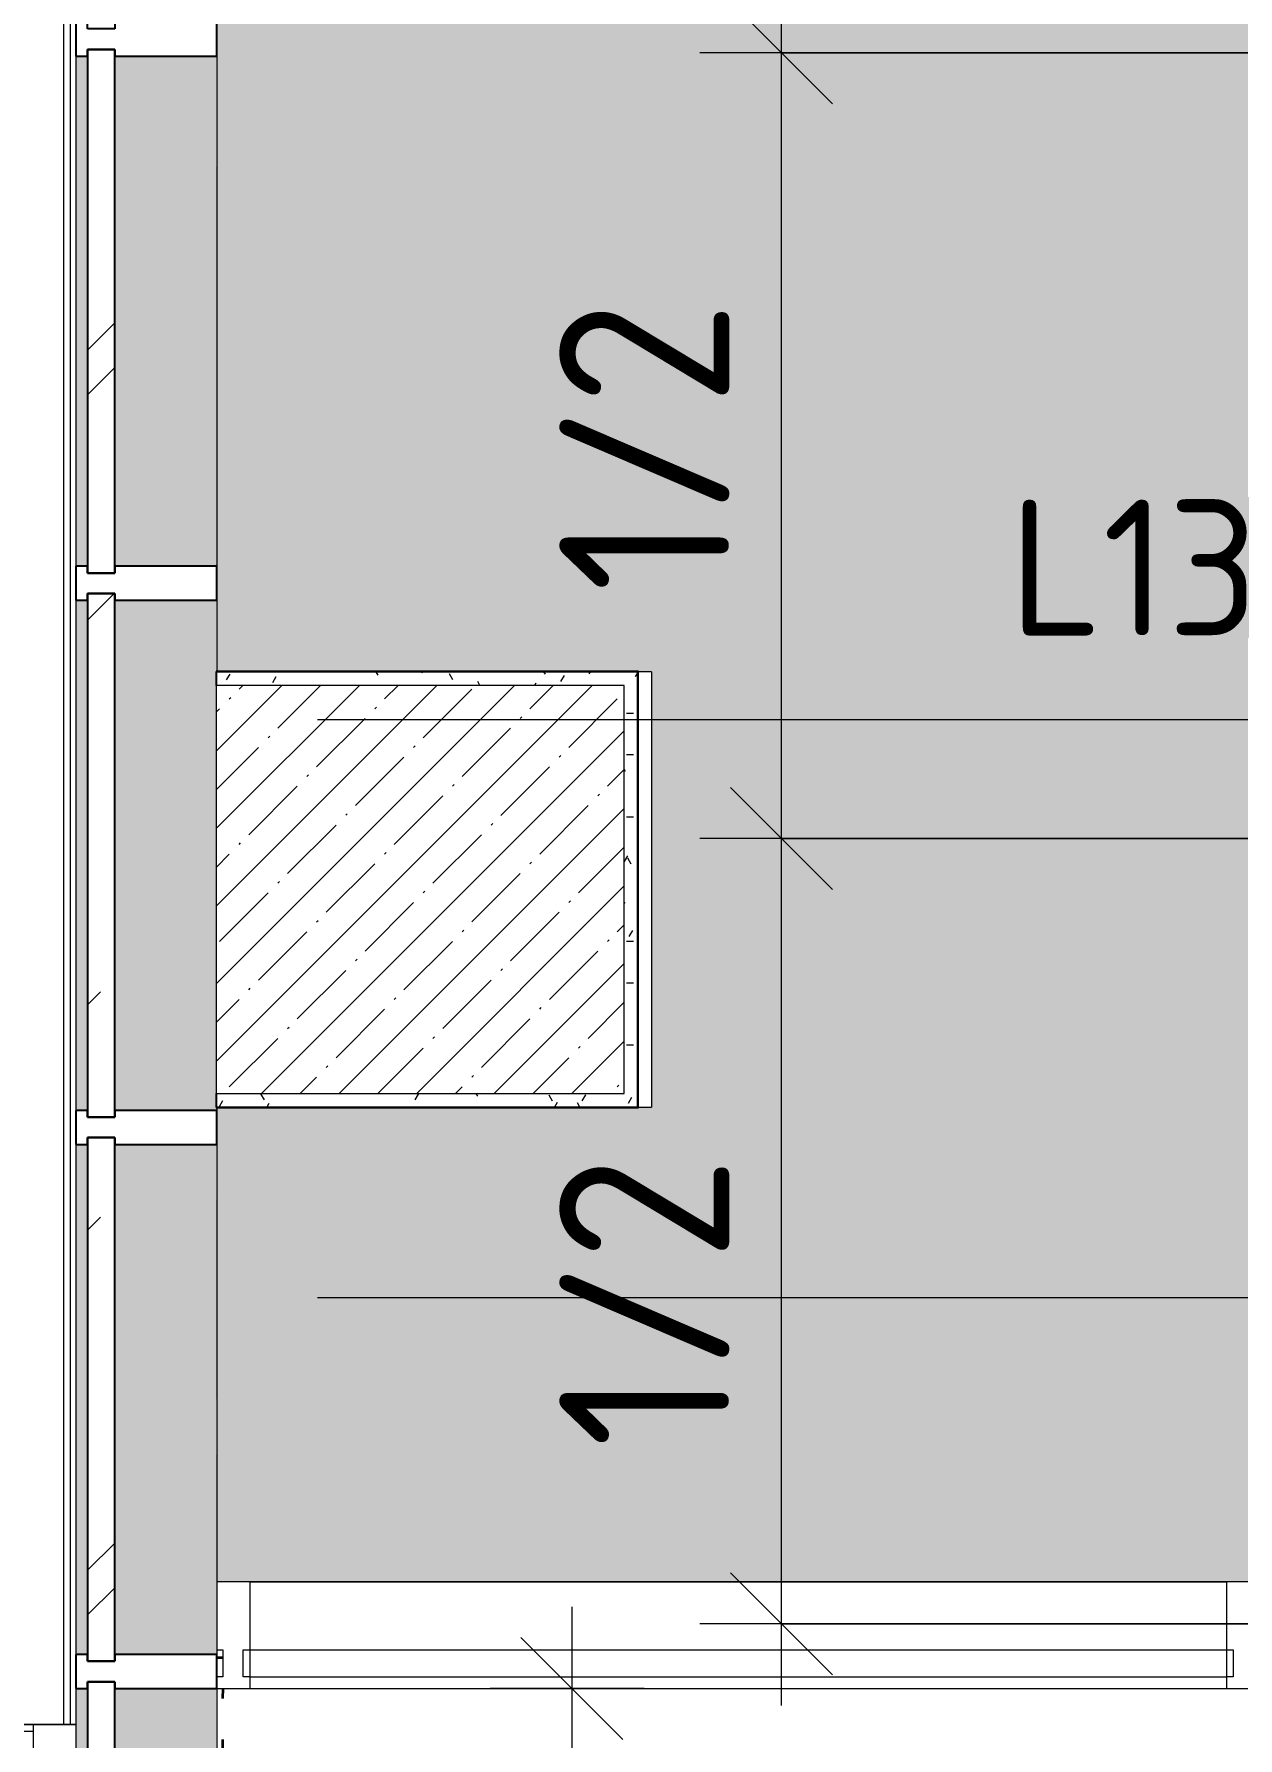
# Model space of a CAD drawing. Header units: millimetres. Extents: x -3377 to 186574, y -8553 to 29000.
# Drawn here: x 3793 to 5562, y 20652 to 23158 of the extents above; entities that cross this region are included whole.
import ezdxf

# ---------------------------------------------------------------- set-up
doc = ezdxf.new("R2010")
doc.units = ezdxf.units.MM
doc.linetypes.add('200_ШТРИХ_ш1п0_6_', pattern=[160, 100, -60])
doc.linetypes.add('Осевая', pattern=[3175, 635, -476.25, 1587.5, -476.25])
for name, color, linetype, lineweight in [('A-ANNO-DIMS', 7, 'Continuous', 9), ('A-ANNO-DIMS-100', 7, 'Continuous', 9), ('A-DETL-GENF', 7, 'Continuous', 9), ('A-DOOR', 7, 'Continuous', 9), ('A-GLAZ-CURT', 7, 'Continuous', 9), ('A-GLAZ-CURT-1', 7, 'Continuous', 25), ('A-GLAZ-CWMG', 7, 'Continuous', 9), ('A-GLAZ-CWMG-1', 7, 'Continuous', 25), ('E-LITE-EQPM-IDEN', 7, 'Continuous', 9), ('I-WALL', 7, 'Continuous', 9), ('S-COLS', 7, 'Continuous', 9), ('Оси-2', 7, 'Осевая', 9)]:
    doc.layers.add(name, color=color, linetype=linetype, lineweight=lineweight)
for name, color, linetype, lineweight, true_color in [('A-AREA', 7, '200_ШТРИХ_ш1п0_6_', 35, 0x0000a0), ('A-CLNG-1', 7, 'Continuous', 9, 0xc0c0c0), ('A-WALL-2', 7, 'Continuous', 25, 0x3c3c3c), ('A-WALL-FNSH-2', 7, 'Continuous', 13, 0x3c3c3c)]:
    doc.layers.add(name, color=color, linetype=linetype, lineweight=lineweight, true_color=true_color)
doc.layers.add('A-CLNG-PATT-1', color=7, linetype='Continuous', lineweight=9, transparency=1)
doc.styles.add('GOST Common_1', font='GOST_Common.ttf', dxfattribs={"height": 200})
doc.styles.add('ISOCPEUR', font='isocpeur.ttf', dxfattribs={"width": 0.9, "height": 250})
doc.dimstyles.new('ISO-2_5_0_9К_БОЛЬШОЙ', dxfattribs={"dimscale": 304.8, "dimtxt": 248.995294, "dimasz": 0.492126, "dimexe": 0.393701, "dimexo": 0.984252, "dimgap": 0, "dimtad": 1, "dimdec": 0, "dimrnd": 10, "dimzin": 0, "dimdsep": 46, "dimtxsty": 'ISOCPEUR', "dimblk1": 'OBLIQUE', "dimblk2": 'OBLIQUE', "dimsah": 1, "dimcen": 0.09, "dimdle": 0.393701, "dimazin": 0, "dimtfac": 1, "dimtdec": 4, "dimtix": 1, "dimtmove": 0, "dimatfit": 3, "dimfxl": 1, "dimtvp": 1, "dimtolj": 1, "dimtzin": 0, "dimarcsym": 2})
doc.dimstyles.new('ISO-2_5_0_9К_БОЛЬШОЙ_1', dxfattribs={"dimscale": 304.8, "dimtxt": 248.995294, "dimasz": 0.492126, "dimexe": 0.393701, "dimexo": 0.984252, "dimgap": 0, "dimtad": 1, "dimdec": 0, "dimrnd": 10, "dimzin": 0, "dimdsep": 46, "dimtxsty": 'ISOCPEUR', "dimblk1": 'OBLIQUE', "dimblk2": 'OBLIQUE', "dimsah": 1, "dimcen": 0.09, "dimdle": 0.393701, "dimazin": 0, "dimtfac": 1, "dimtdec": 4, "dimtix": 1, "dimtmove": 2, "dimatfit": 3, "dimfxl": 1, "dimtvp": 1, "dimtolj": 1, "dimtzin": 0, "dimarcsym": 2})
doc.dimstyles.new('ISO-2_5_0_9К_БОЛЬШОЙ_округление', dxfattribs={"dimscale": 304.8, "dimtxt": 248.995294, "dimasz": 0.492126, "dimexe": 0.393701, "dimexo": 0, "dimgap": 0, "dimtad": 1, "dimdec": 0, "dimrnd": 10, "dimzin": 0, "dimdsep": 46, "dimtxsty": 'ISOCPEUR', "dimblk1": 'OBLIQUE', "dimblk2": 'OBLIQUE', "dimsah": 1, "dimcen": 0.09, "dimdle": 0.393701, "dimazin": 0, "dimtfac": 1, "dimtdec": 4, "dimtix": 1, "dimtmove": 2, "dimatfit": 3, "dimfxl": 1, "dimtvp": 1, "dimtolj": 1, "dimtzin": 0, "dimarcsym": 2})
pattern_1 = [(0, (0, 0), (121.92, 30.48), [10.058, -81.382, 10.058, -81.382, -487.68]), (0, (0, 0), (121.92, 30.48), [-182.88, 10.058, -172.822, 10.058, -81.382, -213.36]), (0, (0, 0), (121.92, 30.48), [-457.2, 10.058, -50.902, 10.058, -142.342]), (120, (45.72, 15.24), (-87.356454, 90.345817), [10.058, -81.382, 10.058, -81.382, -487.68]), (120, (45.72, 15.24), (-87.356454, 90.345817), [-182.88, 10.058, -172.822, 10.058, -81.382, -213.36]), (120, (45.72, 15.24), (-87.356454, 90.345817), [-457.2, 10.058, -50.902, 10.058, -142.342]), (240, (60.96, 76.2), (-34.563546, -120.825817), [10.058, -81.382, 10.058, -81.382, -487.68]), (240, (60.96, 76.2), (-34.563546, -120.825817), [-182.88, 10.058, -172.822, 10.058, -81.382, -213.36]), (240, (60.96, 76.2), (-34.563546, -120.825817), [-457.2, 10.058, -50.902, 10.058, -142.342])]

# ---------------------------------------------------------------- blocks, each defined once
blk = doc.blocks.new('Прямоугольный импост - Импост структурный с накладкой - 160мм-23996222-План расстановки осветительного оборудования 1 этажа в осях 1-12')
at = {"layer": 'A-GLAZ-CWMG'}
for p, q in [((-1.1, 17), (-50, 17)), ((-50, 17), (-50, 0)), ((-50, 0), (-40, 0)), ((-40, 0), (-40, -40)), ((-10, -40), (-10, 0)), ((-10, 0), (-1.1, 0)), ((-40, -40), (-50, -40)), ((-50, -40), (-50, -140)), ((-1.1, -40), (-10, -40)), ((-50, -140), (-1.1, -140))]:
    blk.add_line(p, q, dxfattribs=at)
blk = doc.blocks.new('Системная панель - Стекло - 40мм-23996223-План расстановки осветительного оборудования 1 этажа в осях 1-12')
at = {"layer": 'A-GLAZ-CURT'}
h = blk.add_hatch(dxfattribs=at)
h.set_pattern_fill('FP_25', color=256, style=0, pattern_type=2)
h.set_pattern_definition([(63.435, (-4573.5, -20615), (-1022.33, 3067), [1270, -762, 1270, -762, -1615.61]), (63.435, (-4573.5, -20615), (-1022.33, 3067), [-4064, 508, -1107.6]), (63.435, (-4637, -20551.5), (-1022.33, 3067), [1016, -1270, 762, -762, -1869.61]), (63.435, (-4637, -20551.5), (-1022.33, 3067), [-3810, 889, -980.6]), (63.435, (-4637, -20361), (-1022.33, 3067), [762, -1524, 508, -762, -2123.61]), (63.435, (-4637, -20361), (-1022.33, 3067), [-3556, 1143, -980.6]), (63.435, (-4446.5, -20551.5), (-1022.33, 3067), [762, -1524, 635, -25618.6]), (63.435, (-4256, -20361), (-1022.33, 3067), [381, -1905, 254, -25999.6]), (63.435, (-4573.5, -20043.5), (-1022.33, 3067), [254, -1905, 254, -1016, -2250.61]), (63.435, (-4573.5, -20043.5), (-1022.33, 3067), [-3429, 635, -1615.6]), (63.435, (-3430.5, -20234), (-1022.33, 3067), [1270, -1905, 1524, -1006.01]), (63.435, (-3430.5, -20424.5), (-1022.33, 3067), [1778, -1270, 1905, -752.01]), (63.435, (-3303.5, -20361), (-1022.33, 3067), [2032, -1016, 1524, -1107.61]), (63.435, (-3113, -20170.5), (-1022.33, 3067), [1270, -1778, 1016, -1615.61]), (63.435, (-3303.5, -19789.5), (-1022.33, 3067), [635, -2540, 762, -1742.61]), (63.435, (-2922.5, -19980), (-1022.33, 3067), [508, -2540, 508, -2123.61])])
h.paths.add_polyline_path([(727.5, 0), (727.5, 40), (717.5, 40), (717.5, 0)])
h.paths.add_polyline_path([(-727.5, 0), (-717.5, 0), (-717.5, 40), (-727.5, 40), (-727.5, 33.1)])
blk = doc.blocks.new('Прямоугольный импост - Импост структурный с накладкой - 160мм-23189503-План расстановки осветительного оборудования 1 этажа в осях 1-12')
at = {"layer": 'A-GLAZ-CWMG'}
blk.add_line((5545, 20882), (4110, 20882), dxfattribs=at)
blk = doc.blocks.new('Прямоугольный импост - Импост структурный с накладкой - 160мм-23189504-План расстановки осветительного оборудования 1 этажа в осях 1-12')
at = {"layer": 'A-GLAZ-CWMG'}
blk.add_line((4110, 20882), (5545, 20882), dxfattribs=at)
blk = doc.blocks.new('Прямоугольный импост - Импост структурный с накладкой - 160мм-23189505-План расстановки осветительного оборудования 1 этажа в осях 1-12')
at = {"layer": 'A-GLAZ-CWMG'}
for p, q in [((4110, 20782), (4110, 20882)), ((4110, 20882), (5545, 20882)), ((5545, 20882), (5545, 20782)), ((4110, 20742), (4110, 20782)), ((4110, 20782), (5545, 20782)), ((5545, 20782), (5545, 20742)), ((4110, 20725), (4110, 20742)), ((4110, 20742), (5545, 20742)), ((4110, 20725), (5545, 20725)), ((5545, 20742), (5545, 20725))]:
    blk.add_line(p, q, dxfattribs=at)
blk = doc.blocks.new('Прямоугольный импост - Импост структурный с накладкой - 160мм-23996221-План расстановки осветительного оборудования 1 этажа в осях 1-12')
at = {"layer": 'A-GLAZ-CWMG'}
for p, q in [((-25, 0), (-25, 17)), ((-25, 17), (25, 17)), ((-15, 0), (-25, 0)), ((-15, -40), (-15, 0)), ((15, 0), (15, -40)), ((25, 0), (15, 0)), ((25, 17), (25, 0)), ((-25, -140), (-25, -40)), ((-25, -40), (-15, -40)), ((15, -40), (25, -40)), ((25, -40), (25, -140)), ((25, -140), (-25, -140))]:
    blk.add_line(p, q, dxfattribs=at)
blk = doc.blocks.new('BSC_Колонна _Прямоугольная - 600х600-V37-План расстановки осветительного оборудования 1 этажа в осях 1-12')
at = {"layer": 'S-COLS'}
h = blk.add_hatch(dxfattribs=at)
h.set_pattern_fill('FP_54', color=256, style=0, pattern_type=2)
h.set_pattern_definition([(45, (-4360, -21900), (-57.02463, 57.02463), []), (45, (-4302.975, -21900), (-57.02463, 57.02463), [100.806, -20.161, 3.353, -16.808])])
h.paths.add_polyline_path([(46.3, -300), (300, -300), (300, 300), (-300, 300), (-300, -300), (-62.5, -300)])
for p, q in [((300, 300), (-300, 300)), ((-300, 300), (-300, -300)), ((300, -300), (300, 300)), ((-300, -300), (300, -300))]:
    blk.add_line(p, q, dxfattribs=at)
blk = doc.blocks.new('Прямоугольный импост - Импост структурный с накладкой - 170мм-23186685-План расстановки осветительного оборудования 1 этажа в осях 1-12')
at = {"layer": 'A-GLAZ-CWMG'}
for p, q in [((3836.1, 20672.1), (3836.1, 27150.1)), ((3846.1, 20672.1), (3846.1, 27150.1))]:
    blk.add_line(p, q, dxfattribs=at)
blk = doc.blocks.new('Дверь_Витражная_СКБ_2Ст - ВН-1_ ДВН_ДАО_Главный вход_1800 в свету 3-31912953-План расстановки осветительного оборудования 1 этажа в осях 1-12')
at = {"layer": 'A-DETL-GENF'}
for p, q in [((-822, -554), (-822, -17)), ((-822, -17), (-822, -554)), ((-777, -554), (-777, -17)), ((-777, -554), (-777, -17)), ((723, -1000), (723, -17)), ((723, -17), (723, -1000)), ((768, -1000), (768, -17)), ((768, -1000), (768, -17)), ((-822, -80), (-777, -80)), ((-812, -474), (-812, -80)), ((-768, -474), (-768, -80)), ((714, -920), (714, -80)), ((768, -80), (723, -80)), ((758, -920), (758, -80)), ((-822, -474), (-777, -474)), ((-822, -554), (-777, -554)), ((-822, -554), (-777, -554)), ((768, -920), (723, -920)), ((768, -1000), (723, -1000)), ((723, -1000), (768, -1000))]:
    blk.add_line(p, q, dxfattribs=at)
at = {"layer": 'A-DOOR'}
for p, q in [((-822, -554), (-822, -17)), ((732, -1000), (732, -17))]:
    blk.add_line(p, q, dxfattribs=at)
for centre, radius, start, end in [((-822, 0), 554, 270, 358.2329), ((732, 0), 1000, 180.9768, 270)]:
    blk.add_arc(centre, radius, start, end, dxfattribs=at)
blk = doc.blocks.new('Системная панель - Стекло - 40мм-V54-План расстановки осветительного оборудования 1 этажа в осях 1-12')
at = {"layer": 'A-GLAZ-CURT'}
h = blk.add_hatch(dxfattribs=at)
h.set_pattern_fill('FP_76', color=256, style=0, pattern_type=2)
h.set_pattern_definition([(135, (22650.12, -3971.1), (-282.843, -282.843), [200, -600]), (135, (22750.12, -4171.1), (-282.843, -282.843), [600, -200]), (135, (22850.12, -3771.1), (-282.843, -282.843), [200, -600])])
h.paths.add_polyline_path([(385, 40), (-385, 40), (-385, 0), (385, 0), (385, 15)])
at = {"layer": 'A-GLAZ-CURT-1'}
for p, q in [((385, 40), (-385, 40)), ((-385, 40), (-385, 0)), ((385, 0), (385, 40)), ((-385, 0), (385, 0))]:
    blk.add_line(p, q, dxfattribs=at)
blk = doc.blocks.new('Системная панель - Стекло - 40мм-V55-План расстановки осветительного оборудования 1 этажа в осях 1-12')
at = {"layer": 'A-GLAZ-CURT'}
h = blk.add_hatch(dxfattribs=at)
h.set_pattern_fill('FP_77', color=256, style=0, pattern_type=2)
h.set_pattern_definition([(135, (21850.12, -3971.1), (-282.843, -282.843), [200, -600]), (135, (21950.12, -4171.1), (-282.843, -282.843), [600, -200]), (135, (22050.12, -3771.1), (-282.843, -282.843), [200, -600])])
h.paths.add_polyline_path([(385, 40), (-385, 40), (-385, 0), (385, 0), (385, 15)])
at = {"layer": 'A-GLAZ-CURT-1'}
for p, q in [((385, 40), (-385, 40)), ((-385, 40), (-385, 0)), ((385, 0), (385, 40)), ((-385, 0), (385, 0))]:
    blk.add_line(p, q, dxfattribs=at)
blk = doc.blocks.new('Системная панель - Стекло - 40мм-23998953-План расстановки осветительного оборудования 1 этажа в осях 1-12')
at = {"layer": 'A-GLAZ-CURT'}
h = blk.add_hatch(dxfattribs=at)
h.set_pattern_fill('FP_78', color=256, style=0, pattern_type=2)
h.set_pattern_definition([(135, (21050.12, -3971.1), (-282.843, -282.843), [200, -600]), (135, (21150.12, -4171.1), (-282.843, -282.843), [600, -200]), (135, (21250.12, -3771.1), (-282.843, -282.843), [200, -600])])
h.paths.add_polyline_path([(385, 40), (-385, 40), (-385, 0), (385, 0), (385, 15)])
at = {"layer": 'A-GLAZ-CURT-1'}
for p, q in [((385, 40), (-385, 40)), ((-385, 40), (-385, 0)), ((385, 0), (385, 40)), ((-385, 0), (385, 0))]:
    blk.add_line(p, q, dxfattribs=at)
blk = doc.blocks.new('Системная панель - Стекло - 40мм-V56-План расстановки осветительного оборудования 1 этажа в осях 1-12')
at = {"layer": 'A-GLAZ-CURT'}
h = blk.add_hatch(dxfattribs=at)
h.set_pattern_fill('FP_79', color=256, style=0, pattern_type=2)
h.set_pattern_definition([(135, (20250.12, -3971.1), (-282.843, -282.843), [200, -600]), (135, (20350.12, -4171.1), (-282.843, -282.843), [600, -200]), (135, (20450.12, -3771.1), (-282.843, -282.843), [200, -600])])
h.paths.add_polyline_path([(385, 40), (-385, 40), (-385, 0), (385, 0), (385, 15)])
at = {"layer": 'A-GLAZ-CURT-1'}
for p, q in [((385, 40), (-385, 40)), ((-385, 40), (-385, 0)), ((385, 0), (385, 40)), ((-385, 0), (385, 0))]:
    blk.add_line(p, q, dxfattribs=at)
blk = doc.blocks.new('Прямоугольный импост - Импост структурный с накладкой - 190мм-23998908-План расстановки осветительного оборудования 1 этажа в осях 1-12')
at = {"layer": 'A-GLAZ-CWMG-1'}
for p, q in [((-25, 0), (-25, 17)), ((-25, 17), (25, 17)), ((-15, 0), (-25, 0)), ((-15, -40), (-15, 0)), ((25, 0), (15, 0)), ((15, 0), (15, -40)), ((25, 17), (25, 0)), ((-25, -190), (-25, -40)), ((-25, -40), (-15, -40)), ((15, -40), (25, -40)), ((25, -40), (25, -190)), ((25, -190), (-25, -190))]:
    blk.add_line(p, q, dxfattribs=at)
blk = doc.blocks.new('Прямоугольный импост - Импост структурный с накладкой - 190мм-23186008-План расстановки осветительного оборудования 1 этажа в осях 1-12')
at = {"layer": 'A-GLAZ-CWMG'}
for points in [[(3871.1, 24775.1), (3871.1, 25525.1), (3854.1, 25525.1), (3854.1, 24775.1), (3861.1, 24775.1)], [(4006.1, 24775.1), (4061.1, 24775.1), (4060, 25525.1), (3911.1, 25525.1), (3911.1, 24775.1)]]:
    blk.add_hatch(color=256, dxfattribs=at).paths.add_polyline_path(points)
for p, q in [((3854.1, 25525.1), (3854.1, 24775.1)), ((4061.1, 25525.1), (4061.1, 24775.1))]:
    blk.add_line(p, q, dxfattribs=at)
blk = doc.blocks.new('Прямоугольный импост - Импост структурный с накладкой - 190мм-V61-План расстановки осветительного оборудования 1 этажа в осях 1-12')
at = {"layer": 'A-GLAZ-CWMG'}
for points in [[(3871.1, 21575.1), (3871.1, 22325.1), (3854.1, 22325.1), (3854.1, 21575.1), (3861.1, 21575.1)], [(4031.1, 21575.1), (4061.1, 21575.1), (4060, 22325.1), (3911.1, 22325.1), (3911.1, 21575.1), (4006.1, 21575.1)]]:
    blk.add_hatch(color=256, dxfattribs=at).paths.add_polyline_path(points)
for p, q in [((3854.1, 22325.1), (3854.1, 21575.1)), ((4061.1, 22325.1), (4061.1, 22220)), ((4061.1, 21580), (4061.1, 21575.1))]:
    blk.add_line(p, q, dxfattribs=at)
blk = doc.blocks.new('Прямоугольный импост - Импост структурный с накладкой - 190мм-23998950-План расстановки осветительного оборудования 1 этажа в осях 1-12')
at = {"layer": 'A-GLAZ-CWMG'}
for points in [[(3871.1, 21150.1), (3871.1, 21525.1), (3854.1, 21525.1), (3854.1, 21150.1), (3861.1, 21150.1)], [(3911.1, 21150.1), (4061.1, 21150.1), (4060, 21525.1), (3911.1, 21525.1), (3911.1, 21193)]]:
    blk.add_hatch(color=256, dxfattribs=at).paths.add_polyline_path(points)
for p, q in [((3854.1, 21525.1), (3854.1, 21150.1)), ((4061.1, 21525.1), (4061.1, 21150.1))]:
    blk.add_line(p, q, dxfattribs=at)
blk = doc.blocks.new('Прямоугольный импост - Импост структурный с накладкой - 190мм-23998951-План расстановки осветительного оборудования 1 этажа в осях 1-12')
at = {"layer": 'A-GLAZ-CWMG'}
for points in [[(3861.1, 20775.1), (3871.1, 20775.1), (3871.1, 21150.1), (3854.1, 21150.1), (3854.1, 20775.1)], [(3911.1, 20775.1), (4061.1, 20775.1), (4060, 21150.1), (3911.1, 21150.1)]]:
    blk.add_hatch(color=256, dxfattribs=at).paths.add_polyline_path(points)
for p, q in [((3854.1, 21150.1), (3854.1, 20775.1)), ((4061.1, 21150.1), (4061.1, 20775.1))]:
    blk.add_line(p, q, dxfattribs=at)
blk = doc.blocks.new('DIMBLOCK82-План расстановки осветительного оборудования 1 этажа в осях 1-12')
at = {"layer": 'A-ANNO-DIMS-100', "lineweight": 20}
for p, q in [((4891.2, 24319.5), (4816.2, 24394.5)), ((4891.2, 24319.5), (4966.2, 24244.5)), ((4891.2, 23130), (4816.2, 23205)), ((4891.2, 23130), (4966.2, 23055))]:
    blk.add_line(p, q, dxfattribs=at)
at = {"layer": 'A-ANNO-DIMS-100'}
for p, q in [((4857.9, 24319.5), (5011.2, 24319.5)), ((4891.2, 24319.5), (4857.9, 24319.5)), ((4891.2, 23010), (4891.2, 24319.5)), ((5980, 23130), (4771.2, 23130)), ((4891.2, 23130), (5980, 23130))]:
    blk.add_line(p, q, dxfattribs=at)
at = {"layer": 'A-ANNO-DIMS-100', "color": 0, "insert": (4564.6, 23509.3), "char_height": 250, "width": 517.144, "attachment_point": 1, "rotation": 90, "line_spacing_factor": 1.149209, "style": 'ISOCPEUR'}
blk.add_mtext('1/2', dxfattribs=at)
blk = doc.blocks.new('_Oblique')
at = {"color": 0, "linetype": 'ByBlock', "lineweight": -2}
blk.add_line((-0.5, -0.5), (0.5, 0.5), dxfattribs=at)
blk = doc.blocks.new('DIMBLOCK84-План расстановки осветительного оборудования 1 этажа в осях 1-12')
at = {"layer": 'A-ANNO-DIMS-100', "lineweight": 20}
for p, q in [((4891.2, 21975), (4816.2, 22050)), ((4891.2, 21975), (4966.2, 21900)), ((4891.2, 20820), (4816.2, 20895)), ((4891.2, 20820), (4966.2, 20745))]:
    blk.add_line(p, q, dxfattribs=at)
at = {"layer": 'A-ANNO-DIMS-100'}
for p, q in [((5601, 21975), (4771.2, 21975)), ((4891.2, 20700), (4891.2, 21975)), ((4891.2, 21975), (5601, 21975)), ((6460, 20820), (4771.2, 20820)), ((4891.2, 20820), (6460, 20820))]:
    blk.add_line(p, q, dxfattribs=at)
at = {"layer": 'A-ANNO-DIMS-100', "color": 0, "insert": (4564.6, 21079.3), "char_height": 250, "width": 517.144, "attachment_point": 1, "rotation": 90, "line_spacing_factor": 1.149209, "style": 'ISOCPEUR'}
blk.add_mtext('1/2', dxfattribs=at)
blk = doc.blocks.new('DIMBLOCK85-План расстановки осветительного оборудования 1 этажа в осях 1-12')
at = {"layer": 'A-ANNO-DIMS-100'}
for p, q in [((4891.2, 21975), (4891.2, 23250)), ((5980, 23130), (4771.2, 23130)), ((4891.2, 23130), (5980, 23130)), ((5601, 21975), (4771.2, 21975)), ((4891.2, 21975), (5601, 21975))]:
    blk.add_line(p, q, dxfattribs=at)
at = {"layer": 'A-ANNO-DIMS-100', "lineweight": 20}
for p, q in [((4891.2, 23130), (4816.2, 23205)), ((4891.2, 23130), (4966.2, 23055)), ((4891.2, 21975), (4816.2, 22050)), ((4891.2, 21975), (4966.2, 21900))]:
    blk.add_line(p, q, dxfattribs=at)
at = {"layer": 'A-ANNO-DIMS-100', "color": 0, "insert": (4564.6, 22337), "char_height": 250, "width": 517.144, "attachment_point": 1, "rotation": 90, "line_spacing_factor": 1.149209, "style": 'ISOCPEUR'}
blk.add_mtext('1/2', dxfattribs=at)
blk = doc.blocks.new('DIMBLOCK90-План расстановки осветительного оборудования 1 этажа в осях 1-12')
at = {"layer": 'A-ANNO-DIMS-100'}
for p, q in [((4583.1, 20845), (4583.1, 19685)), ((4689.2, 20725), (4463.1, 20725)), ((4583.1, 20725), (4689.2, 20725)), ((5012.5, 19685), (4463.1, 19685)), ((4583.1, 19685), (5012.5, 19685))]:
    blk.add_line(p, q, dxfattribs=at)
at = {"layer": 'A-ANNO-DIMS-100', "lineweight": 20}
for p, q in [((4583.1, 20725), (4508.1, 20800)), ((4583.1, 20725), (4658.1, 20650)), ((4583.1, 19685), (4508.1, 19760)), ((4583.1, 19685), (4658.1, 19610))]:
    blk.add_line(p, q, dxfattribs=at)
at = {"layer": 'A-ANNO-DIMS-100', "color": 0, "insert": (4256.5, 19668.9), "char_height": 250, "width": 735.494, "attachment_point": 1, "rotation": 90, "line_spacing_factor": 1.149209, "style": 'ISOCPEUR'}
blk.add_mtext('1040', dxfattribs=at)

msp = doc.modelspace()

# ---------------------------------------------------------------- hatches: boundary and pattern name
at = {"layer": 'A-CLNG-PATT-1'}
h = msp.add_hatch(color=256, dxfattribs=at)
h.paths.add_polyline_path([(5555, 20882), (6264, 20882), (6264, 25510), (4061.1, 25510), (4061.1, 22220), (4700, 22220), (4700, 21580), (4061.1, 21580), (4061.1, 20882), (5545, 20882)])
h.paths.add_polyline_path([(5701.7, 21394.1), (5676.3, 21394.1), (5676.3, 22556), (5701.7, 22556), (5701.7, 21580)])
h.paths.add_polyline_path([(5183.3, 23738.6), (5157.9, 23738.6), (5157.9, 24900.5), (5183.3, 24900.5)])
at = {"layer": 'I-WALL'}
h = msp.add_hatch(dxfattribs=at)
h.set_pattern_fill('FP_85', color=256, style=0, pattern_type=2)
h.set_pattern_definition(pattern_1)
h.paths.add_polyline_path([(4060, 22200), (4660, 22200), (4660, 22220), (4060, 22220)])
h = msp.add_hatch(dxfattribs=at)
h.set_pattern_fill('FP_85', color=256, style=0, pattern_type=2)
h.set_pattern_definition(pattern_1)
h.paths.add_polyline_path([(4660, 21600), (4680, 21600), (4680, 22220), (4660, 22220), (4660, 22135.5)])
h = msp.add_hatch(dxfattribs=at)
h.set_pattern_fill('FP_85', color=256, style=0, pattern_type=2)
h.set_pattern_definition(pattern_1)
h.paths.add_polyline_path([(4396.9, 21580), (4680, 21580), (4680, 21600), (4060, 21600), (4061.1, 21580), (4297.5, 21580)])

# ---------------------------------------------------------------- linework, layer by layer
at = {"layer": 'A-AREA'}
for p, q in [((4070, 20770), (4061.1, 20770)), ((4066.2, 18470.3), (4070.3, 20725))]:
    msp.add_line(p, q, dxfattribs=at)
at = {"layer": 'A-CLNG-1'}
for p, q in [((4700, 22220), (4680, 22220)), ((4700, 22220), (4700, 21580)), ((4680, 21580), (4700, 21580)), ((6264, 20882), (4061.1, 20882))]:
    msp.add_line(p, q, dxfattribs=at)
at = {"layer": 'A-WALL-2'}
for p, q in [((4680, 22220), (4060, 22220)), ((4060, 22220), (4060, 22200)), ((4680, 21580), (4680, 22220)), ((4060, 21600), (4060, 21580)), ((4060, 21580), (4680, 21580))]:
    msp.add_line(p, q, dxfattribs=at)
at = {"layer": 'A-WALL-FNSH-2'}
for p, q in [((4681, 22221), (4060, 22221)), ((4060, 22221), (4060, 22220)), ((4681, 21579), (4681, 22221)), ((4060, 21580), (4060, 21579)), ((4060, 21579), (4681, 21579))]:
    msp.add_line(p, q, dxfattribs=at)
at = {"layer": 'Оси-2'}
for p, q in [((-77.3, 22150), (35997.1, 22150)), ((-77.3, 21300), (35997.1, 21300))]:
    msp.add_line(p, q, dxfattribs=at)

# ---------------------------------------------------------------- block references
at = {"layer": 'A-DOOR', "rotation": 269.9999999999999}
msp.add_blockref('Дверь_Витражная_СКБ_2Ст - ВН-1_ ДВН_ДАО_Главный вход_1800 в свету 3-31912953-План расстановки осветительного оборудования 1 этажа в осях 1-12', (3871.1, 19850.1), dxfattribs=at)
at = {"layer": 'A-GLAZ-CURT', "rotation": 269.9999999999999}
for name, p in [('Системная панель - Стекло - 40мм-V54-План расстановки осветительного оборудования 1 этажа в осях 1-12', (3871.1, 22750.1)), ('Системная панель - Стекло - 40мм-V55-План расстановки осветительного оборудования 1 этажа в осях 1-12', (3871.1, 21950.1)), ('Системная панель - Стекло - 40мм-23998953-План расстановки осветительного оборудования 1 этажа в осях 1-12', (3871.1, 21150.1)), ('Системная панель - Стекло - 40мм-V56-План расстановки осветительного оборудования 1 этажа в осях 1-12', (3871.1, 20350.1))]:
    msp.add_blockref(name, p, dxfattribs=at)
at = {"layer": 'A-GLAZ-CURT'}
msp.add_blockref('Системная панель - Стекло - 40мм-23996223-План расстановки осветительного оборудования 1 этажа в осях 1-12', (4827.5, 20742), dxfattribs=at)
at = {"layer": 'A-GLAZ-CWMG'}
for name, p in [('Прямоугольный импост - Импост структурный с накладкой - 170мм-23186685-План расстановки осветительного оборудования 1 этажа в осях 1-12', (0, 0)), ('Прямоугольный импост - Импост структурный с накладкой - 190мм-23186008-План расстановки осветительного оборудования 1 этажа в осях 1-12', (0, -2400)), ('Прямоугольный импост - Импост структурный с накладкой - 190мм-V61-План расстановки осветительного оборудования 1 этажа в осях 1-12', (0, 0)), ('Прямоугольный импост - Импост структурный с накладкой - 190мм-23998950-План расстановки осветительного оборудования 1 этажа в осях 1-12', (0, 0)), ('Прямоугольный импост - Импост структурный с накладкой - 190мм-23998951-План расстановки осветительного оборудования 1 этажа в осях 1-12', (0, 0)), ('Прямоугольный импост - Импост структурный с накладкой - 160мм-23189503-План расстановки осветительного оборудования 1 этажа в осях 1-12', (0, 0)), ('Прямоугольный импост - Импост структурный с накладкой - 160мм-23189504-План расстановки осветительного оборудования 1 этажа в осях 1-12', (0, 0)), ('Прямоугольный импост - Импост структурный с накладкой - 160мм-23189505-План расстановки осветительного оборудования 1 этажа в осях 1-12', (0, 0)), ('Прямоугольный импост - Импост структурный с накладкой - 190мм-23186008-План расстановки осветительного оборудования 1 этажа в осях 1-12', (0, -4800))]:
    msp.add_blockref(name, p, dxfattribs=at)
at = {"layer": 'A-GLAZ-CWMG', "extrusion": (0, 0, -1)}
for name, p, rotation in [('Прямоугольный импост - Импост структурный с накладкой - 190мм-23998908-План расстановки осветительного оборудования 1 этажа в осях 1-12', (-3871.1, 23150.1), 270.0000000000001), ('Прямоугольный импост - Импост структурный с накладкой - 190мм-23998908-План расстановки осветительного оборудования 1 этажа в осях 1-12', (-3871.1, 22350.1), 270.0000000000001), ('Прямоугольный импост - Импост структурный с накладкой - 190мм-23998908-План расстановки осветительного оборудования 1 этажа в осях 1-12', (-3871.1, 21550.1), 270.0000000000001), ('Прямоугольный импост - Импост структурный с накладкой - 160мм-23996221-План расстановки осветительного оборудования 1 этажа в осях 1-12', (-5570, 20742), 180), ('Прямоугольный импост - Импост структурный с накладкой - 190мм-23998908-План расстановки осветительного оборудования 1 этажа в осях 1-12', (-3871.1, 20750.1), 270.0000000000001)]:
    msp.add_blockref(name, p, dxfattribs=dict(at, rotation=rotation))
at = {"layer": 'A-GLAZ-CWMG', "rotation": 180}
msp.add_blockref('Прямоугольный импост - Импост структурный с накладкой - 160мм-23996222-План расстановки осветительного оборудования 1 этажа в осях 1-12', (4060, 20742), dxfattribs=at)
at = {"layer": 'S-COLS'}
msp.add_blockref('BSC_Колонна _Прямоугольная - 600х600-V37-План расстановки осветительного оборудования 1 этажа в осях 1-12', (4360, 21900), dxfattribs=at)

# ---------------------------------------------------------------- texts
at = {"layer": 'E-LITE-EQPM-IDEN', "insert": (5225.4, 22473.1), "char_height": 200, "width": 464.979, "attachment_point": 1, "style": 'GOST Common_1'}
msp.add_mtext('L13', dxfattribs=at)

# ---------------------------------------------------------------- dimensions: what is measured, and where the dimension line sits
at = {"layer": 'A-ANNO-DIMS'}
for base, p1, p2, override, picture, middle in [((4891.2, 24319.5), (6280, 23130), (5157.9, 24319.5), {"dimpost": '<>', "dimfxl": 1635.27001}, 'DIMBLOCK82-План расстановки осветительного оборудования 1 этажа в осях 1-12', (4766.2, 23724.8)), ((4891.2, 23130), (5901, 21975), (6280, 23130), {"dimpost": '<>', "dimfxl": 1215.577794}, 'DIMBLOCK85-План расстановки осветительного оборудования 1 этажа в осях 1-12', (4766.2, 22552.5))]:
    dim = msp.add_linear_dim(base=base, p1=p1, p2=p2, angle=90, text='1/2', dimstyle='ISO-2_5_0_9К_БОЛЬШОЙ', override=override, dxfattribs=at)
    dim.commit()
    dim.dimension.update_dxf_attribs({"geometry": picture, "text_midpoint": middle})
dim = msp.add_linear_dim(base=(4891.2, 21975), p1=(6760, 20820), p2=(5901, 21975), angle=90, text='1/2', dimstyle='ISO-2_5_0_9К_БОЛЬШОЙ_1', override={"dimpost": '<>', "dimfxl": 1439.382912}, dxfattribs=at)
dim.commit()
dim.dimension.update_dxf_attribs({"geometry": 'DIMBLOCK84-План расстановки осветительного оборудования 1 этажа в осях 1-12', "text_midpoint": (4731.3, 21337.9), "dimtype": 160, "text_rotation": 90})
dim = msp.add_linear_dim(base=(4583.1, 19685), p1=(4689.2, 20725), p2=(5012.5, 19685), angle=90, dimstyle='ISO-2_5_0_9К_БОЛЬШОЙ_округление', override={"dimpost": '<>', "dimfxl": 1089.092144}, dxfattribs=at)
dim.commit()
dim.dimension.update_dxf_attribs({"geometry": 'DIMBLOCK90-План расстановки осветительного оборудования 1 этажа в осях 1-12', "text_midpoint": (4423.2, 20036.7), "dimtype": 160, "text_rotation": 90})

doc.saveas('drawing.dxf')
